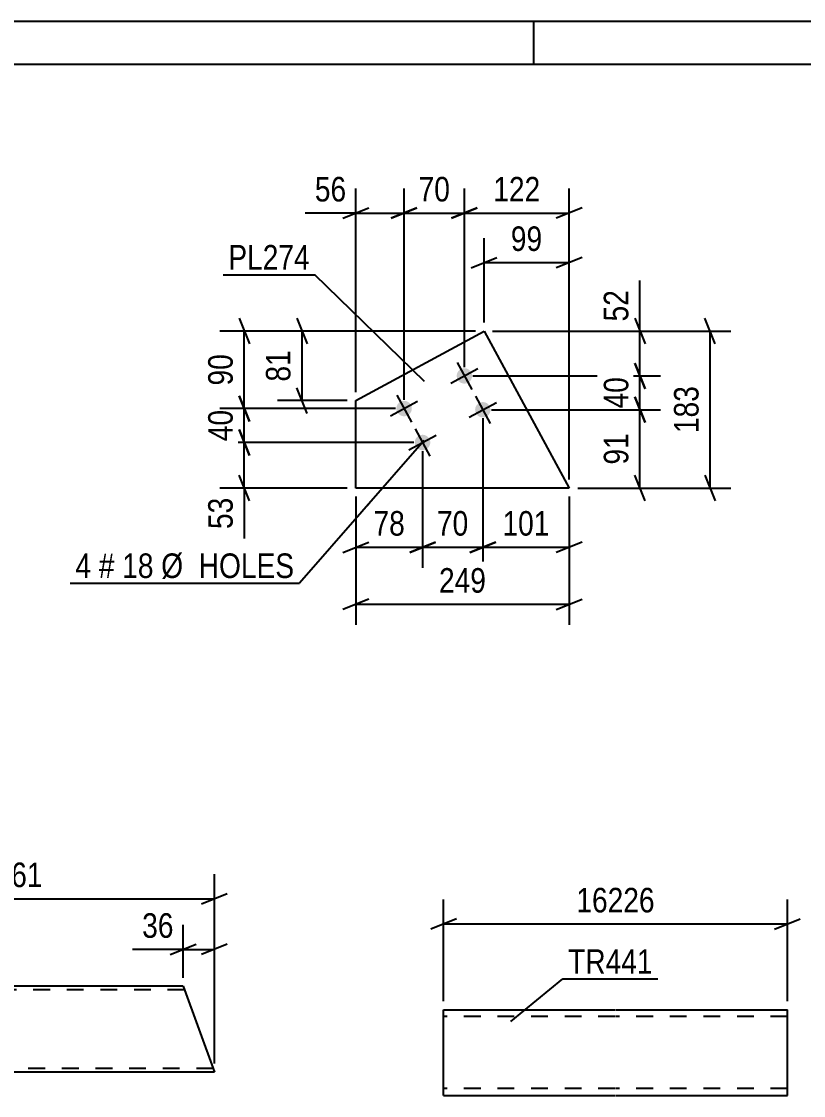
# Model space of a CAD drawing. Header units: millimetres. Extents: x 0 to 420, y 0 to 297.
# Drawn here: x 150.3 to 241.5, y 171.7 to 297 of the extents above; entities that cross this region are included whole.
import ezdxf

# ---------------------------------------------------------------- set-up
doc = ezdxf.new("R2010")
doc.units = ezdxf.units.MM
doc.linetypes.add('DXK_LINE_DOT2', pattern=[3.9198, 1.9599, -1.9599])
doc.styles.add('Arial Narrow', font='ARIALN.TTF', dxfattribs={"height": 0.2})

# ---------------------------------------------------------------- blocks, each defined once
blk = doc.blocks.new('Unknown-814409142-1135')
at = {"color": 5, "linetype": 'Continuous'}
for p, q in [((420, 297), (0, 297)), ((210, 292), (210, 297)), ((415, 292), (5, 292))]:
    blk.add_line(p, q, dxfattribs=at)
blk = doc.blocks.new('Part-814409142-1915 - 1899')
at = {"color": 2, "linetype": 'Continuous'}
for p, q in [((199.49, 180.15), (199.49, 181.75)), ((199.49, 181.75), (219.49, 181.75)), ((219.59, 181.75), (239.59, 181.75)), ((239.59, 171.75), (239.59, 181.75)), ((199.49, 171.75), (199.49, 180.15)), ((199.49, 171.75), (219.49, 171.75)), ((219.59, 171.75), (239.59, 171.75))]:
    blk.add_line(p, q, dxfattribs=at)
at = {"color": 7, "linetype": 'DXK_LINE_DOT2'}
for p, q in [((219.49, 180.95), (199.49, 180.95)), ((199.49, 180.15), (199.49, 180.76)), ((239.59, 180.95), (219.59, 180.95)), ((199.49, 172.55), (199.49, 172.61)), ((219.49, 172.55), (199.49, 172.55)), ((239.59, 172.55), (219.59, 172.55)), ((239.59, 171.75), (239.59, 171.87))]:
    blk.add_line(p, q, dxfattribs=at)
blk = doc.blocks.new('Bolt-814409142-2861 - 2859')
at = {"linetype": 'Continuous'}
for points in [[(202.7, 256.1, -1), (201.12, 255.24, -1)], [(195.67, 252.29, -1), (194.09, 251.43, -1)], [(204.85, 252.15, -1), (203.27, 251.29, -1)], [(197.82, 248.33, -1), (196.23, 247.47, -1)]]:
    blk.add_hatch(color=1, dxfattribs=at).paths.add_polyline_path(points)
at = {"color": 1, "linetype": 'Continuous'}
for p, q in [((201.05, 257.25), (202.77, 254.09)), ((200.33, 254.81), (203.49, 256.53)), ((194.02, 253.44), (195.74, 250.27)), ((203.2, 253.3), (204.92, 250.13)), ((193.3, 251), (196.46, 252.71)), ((202.47, 250.86), (205.64, 252.58)), ((196.17, 249.48), (197.88, 246.32)), ((195.44, 247.04), (198.61, 248.76))]:
    blk.add_line(p, q, dxfattribs=at)
blk = doc.blocks.new('Part-814409142-2876 - 2859')
at = {"color": 2, "linetype": 'Continuous'}
for p, q in [((189.25, 252.79), (204.2, 260.89)), ((204.2, 260.89), (214.13, 242.59)), ((189.25, 242.59), (189.25, 252.79)), ((214.13, 242.59), (189.25, 242.59))]:
    blk.add_line(p, q, dxfattribs=at)
blk = doc.blocks.new('Part-814409142-6579 - 6578')
at = {"color": 2, "linetype": 'Continuous'}
for p, q in [((149.01, 184.48), (125.37, 184.48)), ((128.99, 174.54), (125.37, 184.48)), ((169.11, 184.48), (149.11, 184.48)), ((169.11, 184.48), (172.75, 174.48)), ((129.01, 174.48), (128.99, 174.54)), ((149.01, 174.48), (129.01, 174.48)), ((172.75, 174.48), (149.11, 174.48))]:
    blk.add_line(p, q, dxfattribs=at)
at = {"color": 7, "linetype": 'DXK_LINE_DOT2'}
for p, q in [((149.01, 184.08), (125.52, 184.08)), ((169.26, 184.08), (149.11, 184.08)), ((128.86, 174.91), (128.83, 175)), ((128.87, 174.88), (128.86, 174.91)), ((149.01, 174.88), (128.87, 174.88)), ((172.61, 174.88), (149.11, 174.88)), ((172.6, 174.91), (172.57, 175)), ((172.61, 174.88), (172.6, 174.91))]:
    blk.add_line(p, q, dxfattribs=at)
blk = doc.blocks.new('StraightDimension-814409142-1923 - 1899')
at = {"color": 7, "linetype": 'Continuous'}
for p, q in [((199.49, 182.75), (199.49, 194.6)), ((239.59, 182.75), (239.59, 194.6)), ((200.99, 192.35), (197.99, 191.15)), ((199.49, 191.75), (239.59, 191.75)), ((238.09, 191.15), (241.09, 192.35))]:
    blk.add_line(p, q, dxfattribs=at)
at = {"color": 0}
blk.add_wipeout([(224.71, 192.5), (224.71, 196.7), (214.37, 196.7), (214.37, 192.5)], dxfattribs=at)
at = {"color": 3, "style": 'Arial Narrow'}
blk.add_text('16226', height=2.863, dxfattribs=at).set_placement((214.97, 193.1))
blk = doc.blocks.new('StraightDimension-814409142-2989 - 2859')
at = {"color": 7, "linetype": 'Continuous'}
for p, q in [((222.38, 260.89), (222.38, 266.8)), ((222.38, 260.89), (222.38, 266.8)), ((221.78, 262.39), (222.98, 259.39)), ((205.2, 260.89), (224.78, 260.89)), ((222.38, 255.67), (222.38, 260.89)), ((222.98, 254.17), (221.78, 257.17)), ((202.91, 255.67), (224.78, 255.67))]:
    blk.add_line(p, q, dxfattribs=at)
at = {"color": 0}
blk.add_wipeout([(221.63, 266.28), (217.43, 266.28), (217.43, 261.42), (221.63, 261.42)], dxfattribs=at)
at = {"color": 3, "style": 'Arial Narrow'}
blk.add_text('52', height=2.863, rotation=90.0002, dxfattribs=at).set_placement((221.03, 262.02))
blk = doc.blocks.new('StraightDimension-814409142-2888 - 2859')
at = {"color": 7, "linetype": 'Continuous'}
for p, q in [((194.88, 252.86), (194.88, 277.51)), ((201.91, 256.67), (201.91, 277.51)), ((193.38, 274.06), (196.38, 275.26)), ((194.88, 274.66), (201.91, 274.66)), ((203.41, 275.26), (200.41, 274.06))]:
    blk.add_line(p, q, dxfattribs=at)
at = {"color": 0}
blk.add_wipeout([(200.82, 275.41), (200.82, 279.61), (195.97, 279.61), (195.97, 275.41)], dxfattribs=at)
at = {"color": 3, "style": 'Arial Narrow'}
blk.add_text('70', height=2.863, dxfattribs=at).set_placement((196.57, 276.01))
blk = doc.blocks.new('StraightDimension-814409142-2907 - 2859')
at = {"color": 7, "linetype": 'Continuous'}
for p, q in [((197.03, 246.9), (197.03, 233.29)), ((189.25, 241.59), (189.25, 233.29)), ((187.75, 235.09), (190.75, 236.29)), ((189.25, 235.69), (197.03, 235.69)), ((198.53, 236.29), (195.53, 235.09))]:
    blk.add_line(p, q, dxfattribs=at)
at = {"color": 0}
blk.add_wipeout([(195.57, 236.44), (195.57, 240.64), (190.71, 240.64), (190.71, 236.44)], dxfattribs=at)
at = {"color": 3, "style": 'Arial Narrow'}
blk.add_text('78', height=2.863, dxfattribs=at).set_placement((191.31, 237.04))
blk = doc.blocks.new('StraightDimension-814409142-2878 - 2859')
at = {"color": 7, "linetype": 'Continuous'}
for p, q in [((189.25, 253.79), (189.25, 277.51)), ((194.88, 252.86), (194.88, 277.51)), ((189.25, 274.66), (183.35, 274.66)), ((189.25, 274.66), (183.35, 274.66)), ((187.75, 274.06), (190.75, 275.26)), ((189.25, 274.66), (194.88, 274.66)), ((196.38, 275.26), (193.38, 274.06))]:
    blk.add_line(p, q, dxfattribs=at)
at = {"color": 0}
blk.add_wipeout([(188.73, 275.41), (188.73, 279.61), (183.87, 279.61), (183.87, 275.41)], dxfattribs=at)
at = {"color": 3, "style": 'Arial Narrow'}
blk.add_text('56', height=2.863, dxfattribs=at).set_placement((184.47, 276.01))
blk = doc.blocks.new('StraightDimension-814409142-2898 - 2859')
at = {"color": 7, "linetype": 'Continuous'}
for p, q in [((201.91, 256.67), (201.91, 277.51)), ((214.13, 243.59), (214.13, 277.51)), ((200.41, 274.06), (203.41, 275.26)), ((201.91, 274.66), (214.13, 274.66)), ((215.63, 275.26), (212.63, 274.06))]:
    blk.add_line(p, q, dxfattribs=at)
at = {"color": 0}
blk.add_wipeout([(211.36, 275.41), (211.36, 279.61), (204.68, 279.61), (204.68, 275.41)], dxfattribs=at)
at = {"color": 3, "style": 'Arial Narrow'}
blk.add_text('122', height=2.863, dxfattribs=at).set_placement((205.28, 276.01))
blk = doc.blocks.new('StraightDimension-814409142-2913 - 2859')
at = {"color": 7, "linetype": 'Continuous'}
for p, q in [((204.06, 250.72), (204.06, 233.29)), ((197.03, 246.9), (197.03, 233.29)), ((195.53, 235.09), (198.53, 236.29)), ((197.03, 235.69), (204.06, 235.69)), ((205.56, 236.29), (202.56, 235.09))]:
    blk.add_line(p, q, dxfattribs=at)
at = {"color": 0}
blk.add_wipeout([(202.97, 236.44), (202.97, 240.64), (198.11, 240.64), (198.11, 236.44)], dxfattribs=at)
at = {"color": 3, "style": 'Arial Narrow'}
blk.add_text('70', height=2.863, dxfattribs=at).set_placement((198.71, 237.04))
blk = doc.blocks.new('StraightDimension-814409142-2921 - 2859')
at = {"color": 7, "linetype": 'Continuous'}
for p, q in [((204.06, 250.72), (204.06, 233.29)), ((214.13, 241.59), (214.13, 233.29)), ((202.56, 235.09), (205.56, 236.29)), ((204.06, 235.69), (214.13, 235.69)), ((215.63, 236.29), (212.63, 235.09))]:
    blk.add_line(p, q, dxfattribs=at)
at = {"color": 0}
blk.add_wipeout([(212.43, 236.44), (212.43, 240.64), (205.75, 240.64), (205.75, 236.44)], dxfattribs=at)
at = {"color": 3, "style": 'Arial Narrow'}
blk.add_text('101', height=2.863, dxfattribs=at).set_placement((206.35, 237.04))
blk = doc.blocks.new('StraightDimension-814409142-2928 - 2859')
at = {"color": 7, "linetype": 'Continuous'}
for p, q in [((231.17, 259.39), (229.97, 262.39)), ((205.2, 260.89), (232.97, 260.89)), ((230.57, 242.59), (230.57, 260.89)), ((229.97, 244.09), (231.17, 241.09)), ((215.13, 242.59), (232.97, 242.59))]:
    blk.add_line(p, q, dxfattribs=at)
at = {"color": 0}
blk.add_wipeout([(229.82, 255.09), (225.62, 255.09), (225.62, 248.4), (229.82, 248.4)], dxfattribs=at)
at = {"color": 3, "style": 'Arial Narrow'}
blk.add_text('183', height=2.863, rotation=90.0002, dxfattribs=at).set_placement((229.22, 249))
blk = doc.blocks.new('StraightDimension-814409142-2935 - 2859')
at = {"color": 7, "linetype": 'Continuous'}
for p, q in [((182.37, 262.39), (183.57, 259.39)), ((203.2, 260.89), (180.12, 260.89)), ((182.97, 252.79), (182.97, 260.89)), ((183.57, 251.29), (182.37, 254.29)), ((188.25, 252.79), (180.12, 252.79))]:
    blk.add_line(p, q, dxfattribs=at)
at = {"color": 0}
blk.add_wipeout([(182.22, 259.27), (178.02, 259.27), (178.02, 254.41), (182.22, 254.41)], dxfattribs=at)
at = {"color": 3, "style": 'Arial Narrow'}
blk.add_text('81', height=2.863, rotation=90.0002, dxfattribs=at).set_placement((181.62, 255.01))
blk = doc.blocks.new('StraightDimension-814409142-2944 - 2859')
at = {"color": 7, "linetype": 'Continuous'}
for p, q in [((189.25, 241.59), (189.25, 226.64)), ((214.13, 241.59), (214.13, 226.64)), ((190.75, 229.64), (187.75, 228.44)), ((212.63, 228.44), (215.63, 229.64)), ((189.25, 229.04), (214.13, 229.04))]:
    blk.add_line(p, q, dxfattribs=at)
at = {"color": 0}
blk.add_wipeout([(205.03, 229.79), (205.03, 233.99), (198.35, 233.99), (198.35, 229.79)], dxfattribs=at)
at = {"color": 3, "style": 'Arial Narrow'}
blk.add_text('249', height=2.863, dxfattribs=at).set_placement((198.95, 230.39))
blk = doc.blocks.new('StraightDimension-814409142-2949 - 2859')
at = {"color": 7, "linetype": 'Continuous'}
for p, q in [((204.2, 261.89), (204.2, 271.74)), ((214.13, 243.59), (214.13, 271.74)), ((202.7, 268.29), (205.7, 269.49)), ((215.63, 269.49), (212.63, 268.29)), ((204.2, 268.89), (214.13, 268.89))]:
    blk.add_line(p, q, dxfattribs=at)
at = {"color": 0}
blk.add_wipeout([(211.59, 269.64), (211.59, 273.84), (206.73, 273.84), (206.73, 269.64)], dxfattribs=at)
at = {"color": 3, "style": 'Arial Narrow'}
blk.add_text('99', height=2.863, dxfattribs=at).set_placement((207.33, 270.24))
blk = doc.blocks.new('StraightDimension-814409142-2958 - 2859')
at = {"color": 7, "linetype": 'Continuous'}
for p, q in [((175.64, 249.4), (176.84, 246.4)), ((196.03, 247.9), (173.39, 247.9)), ((176.24, 242.59), (176.24, 247.9)), ((176.84, 241.09), (175.64, 244.09)), ((188.25, 242.59), (173.39, 242.59)), ((176.24, 242.59), (176.24, 236.69)), ((176.24, 242.59), (176.24, 236.69))]:
    blk.add_line(p, q, dxfattribs=at)
at = {"color": 0}
blk.add_wipeout([(175.49, 242.07), (171.29, 242.07), (171.29, 237.21), (175.49, 237.21)], dxfattribs=at)
at = {"color": 3, "style": 'Arial Narrow'}
blk.add_text('53', height=2.863, rotation=90.0002, dxfattribs=at).set_placement((174.89, 237.81))
blk = doc.blocks.new('StraightDimension-814409142-2964 - 2859')
at = {"color": 7, "linetype": 'Continuous'}
for p, q in [((175.64, 253.36), (176.84, 250.36)), ((193.88, 251.86), (173.39, 251.86)), ((176.24, 247.9), (176.24, 251.86)), ((176.84, 246.4), (175.64, 249.4)), ((196.03, 247.9), (173.39, 247.9))]:
    blk.add_line(p, q, dxfattribs=at)
at = {"color": 0}
blk.add_wipeout([(175.49, 252.31), (171.29, 252.31), (171.29, 247.45), (175.49, 247.45)], dxfattribs=at)
at = {"color": 3, "style": 'Arial Narrow'}
blk.add_text('40', height=2.863, rotation=90.0002, dxfattribs=at).set_placement((174.89, 248.05))
blk = doc.blocks.new('StraightDimension-814409142-2972 - 2859')
at = {"color": 7, "linetype": 'Continuous'}
for p, q in [((175.64, 262.39), (176.84, 259.39)), ((203.2, 260.89), (173.39, 260.89)), ((176.24, 251.86), (176.24, 260.89)), ((176.84, 250.36), (175.64, 253.36)), ((193.88, 251.86), (173.39, 251.86))]:
    blk.add_line(p, q, dxfattribs=at)
at = {"color": 0}
blk.add_wipeout([(175.49, 258.8), (171.29, 258.8), (171.29, 253.95), (175.49, 253.95)], dxfattribs=at)
at = {"color": 3, "style": 'Arial Narrow'}
blk.add_text('90', height=2.863, rotation=90.0002, dxfattribs=at).set_placement((174.89, 254.55))
blk = doc.blocks.new('StraightDimension-814409142-2981 - 2859')
at = {"color": 7, "linetype": 'Continuous'}
for p, q in [((221.78, 257.17), (222.98, 254.17)), ((202.91, 255.67), (224.78, 255.67)), ((222.38, 251.72), (222.38, 255.67)), ((222.98, 250.22), (221.78, 253.22)), ((205.06, 251.72), (224.78, 251.72))]:
    blk.add_line(p, q, dxfattribs=at)
at = {"color": 0}
blk.add_wipeout([(221.63, 256.12), (217.43, 256.12), (217.43, 251.27), (221.63, 251.27)], dxfattribs=at)
at = {"color": 3, "style": 'Arial Narrow'}
blk.add_text('40', height=2.863, rotation=90.0002, dxfattribs=at).set_placement((221.03, 251.87))
blk = doc.blocks.new('StraightDimension-814409142-2997 - 2859')
at = {"color": 7, "linetype": 'Continuous'}
for p, q in [((221.78, 253.22), (222.98, 250.22)), ((205.06, 251.72), (224.78, 251.72)), ((222.38, 242.59), (222.38, 251.72)), ((222.98, 241.09), (221.78, 244.09)), ((215.13, 242.59), (224.78, 242.59))]:
    blk.add_line(p, q, dxfattribs=at)
at = {"color": 0}
blk.add_wipeout([(221.63, 249.58), (217.43, 249.58), (217.43, 244.73), (221.63, 244.73)], dxfattribs=at)
at = {"color": 3, "style": 'Arial Narrow'}
blk.add_text('91', height=2.863, rotation=90.0002, dxfattribs=at).set_placement((221.03, 245.33))
blk = doc.blocks.new('StraightDimension-814409142-6741 - 6578')
at = {"color": 7, "linetype": 'Continuous'}
for p, q in [((125.37, 185.48), (125.37, 197.55)), ((172.75, 175.48), (172.75, 197.55)), ((126.87, 195.3), (123.87, 194.1)), ((125.37, 194.7), (172.75, 194.7)), ((171.25, 194.1), (174.25, 195.3))]:
    blk.add_line(p, q, dxfattribs=at)
at = {"color": 0}
blk.add_wipeout([(153.32, 195.45), (153.32, 199.65), (144.81, 199.65), (144.81, 195.45)], dxfattribs=at)
at = {"color": 3, "style": 'Arial Narrow'}
blk.add_text('3261', height=2.863, dxfattribs=at).set_placement((145.41, 196.05))
blk = doc.blocks.new('StraightDimension-814409142-6725 - 6578')
at = {"color": 7, "linetype": 'Continuous'}
for p, q in [((169.11, 185.48), (169.11, 191.64)), ((172.75, 175.48), (172.75, 191.64)), ((167.61, 188.19), (170.61, 189.39)), ((174.25, 189.39), (171.25, 188.19)), ((169.11, 188.79), (163.21, 188.79)), ((169.11, 188.79), (163.21, 188.79)), ((169.11, 188.79), (172.75, 188.79))]:
    blk.add_line(p, q, dxfattribs=at)
at = {"color": 0}
blk.add_wipeout([(168.59, 189.54), (168.59, 193.74), (163.73, 193.74), (163.73, 189.54)], dxfattribs=at)
at = {"color": 3, "style": 'Arial Narrow'}
blk.add_text('36', height=2.863, dxfattribs=at).set_placement((164.33, 190.14))
blk = doc.blocks.new('Mark-814409142-1911 - 1899')
at = {"color": 0}
blk.add_wipeout([(223.87, 185.94), (223.87, 188.94), (214.01, 188.94), (214.01, 185.94)], dxfattribs=at)
blk.add_wipeout([(223.87, 185.94), (223.87, 188.94), (214.01, 188.94), (214.01, 185.94)], dxfattribs=at)
at = {"color": 30, "linetype": 'Continuous'}
for p, q in [((207.31, 180.38), (213.41, 185.34)), ((213.41, 185.34), (224.47, 185.34))]:
    blk.add_line(p, q, dxfattribs=at)
at = {"color": 3, "style": 'Arial Narrow'}
blk.add_text('TR441', height=2.863, dxfattribs=at).set_placement((214.01, 185.94))
blk = doc.blocks.new('Mark-814409142-2872 - 2859')
at = {"color": 0}
blk.add_wipeout([(183.88, 268.07), (183.88, 271.07), (174.38, 271.07), (174.38, 268.07)], dxfattribs=at)
blk.add_wipeout([(183.88, 268.07), (183.88, 271.07), (174.38, 271.07), (174.38, 268.07)], dxfattribs=at)
at = {"color": 30, "linetype": 'Continuous'}
for p in [(173.78, 267.47), (197.24, 255.01)]:
    blk.add_line(p, (184.48, 267.47), dxfattribs=at)
at = {"color": 3, "style": 'Arial Narrow'}
blk.add_text('PL274', height=2.863, dxfattribs=at).set_placement((174.38, 268.07))
blk = doc.blocks.new('Mark-814409142-7665 - 2859')
at = {"color": 0}
for points in [[(158.37, 232.1), (158.37, 235.1), (156.54, 235.1), (156.54, 232.1)], [(161.1, 232.1), (161.1, 235.1), (159.27, 235.1), (159.27, 232.1)], [(165.65, 232.1), (165.65, 235.1), (162, 235.1), (162, 232.1)], [(182.08, 232.1), (182.08, 235.1), (166.55, 235.1), (166.55, 232.1)]]:
    blk.add_wipeout(points, dxfattribs=at)
for points in [[(158.37, 232.1), (158.37, 235.1), (156.54, 235.1), (156.54, 232.1)], [(161.1, 232.1), (161.1, 235.1), (159.27, 235.1), (159.27, 232.1)], [(165.65, 232.1), (165.65, 235.1), (162, 235.1), (162, 232.1)], [(182.08, 232.1), (182.08, 235.1), (166.55, 235.1), (166.55, 232.1)]]:
    blk.add_wipeout(points, dxfattribs=at)
at = {"color": 7, "linetype": 'Continuous'}
for p in [(197.22, 248.12), (155.94, 231.5)]:
    blk.add_line(p, (182.68, 231.5), dxfattribs=at)
at = {"color": 3, "style": 'Arial Narrow'}
for s, height, p in [('4', 2.86, (156.54, 232.1)), ('#', 2.86, (159.27, 232.1)), ('18', 2.863, (162, 232.1)), ('Ø  HOLES', 2.863, (166.55, 232.1))]:
    blk.add_text(s, height=height, dxfattribs=at).set_placement(p)

msp = doc.modelspace()

# ---------------------------------------------------------------- block references
for name in ['Unknown-814409142-1135', 'Part-814409142-2876 - 2859', 'Bolt-814409142-2861 - 2859', 'Part-814409142-6579 - 6578', 'Part-814409142-1915 - 1899']:
    msp.add_blockref(name, (0, 0))

# ---------------------------------------------------------------- next in the draw order: block references
for name in ['StraightDimension-814409142-2989 - 2859', 'StraightDimension-814409142-2907 - 2859', 'StraightDimension-814409142-6741 - 6578', 'StraightDimension-814409142-1923 - 1899']:
    msp.add_blockref(name, (0, 0))

# ---------------------------------------------------------------- next in the draw order: block references
for name in ['StraightDimension-814409142-2888 - 2859', 'StraightDimension-814409142-6725 - 6578', 'Mark-814409142-1911 - 1899']:
    msp.add_blockref(name, (0, 0))

# ---------------------------------------------------------------- next in the draw order: block references
for name in ['StraightDimension-814409142-2878 - 2859', 'StraightDimension-814409142-2898 - 2859']:
    msp.add_blockref(name, (0, 0))

# ---------------------------------------------------------------- next in the draw order: block references
msp.add_blockref('StraightDimension-814409142-2913 - 2859', (0, 0))

# ---------------------------------------------------------------- next in the draw order: block references
msp.add_blockref('StraightDimension-814409142-2921 - 2859', (0, 0))

# ---------------------------------------------------------------- next in the draw order: block references
for name in ['StraightDimension-814409142-2935 - 2859', 'StraightDimension-814409142-2928 - 2859']:
    msp.add_blockref(name, (0, 0))

# ---------------------------------------------------------------- next in the draw order: block references
for name in ['StraightDimension-814409142-2949 - 2859', 'StraightDimension-814409142-2944 - 2859']:
    msp.add_blockref(name, (0, 0))

# ---------------------------------------------------------------- next in the draw order: block references
msp.add_blockref('StraightDimension-814409142-2958 - 2859', (0, 0))

# ---------------------------------------------------------------- next in the draw order: block references
msp.add_blockref('StraightDimension-814409142-2964 - 2859', (0, 0))

# ---------------------------------------------------------------- next in the draw order: block references
for name in ['StraightDimension-814409142-2972 - 2859', 'Mark-814409142-7665 - 2859']:
    msp.add_blockref(name, (0, 0))

# ---------------------------------------------------------------- next in the draw order: block references
for name in ['Mark-814409142-2872 - 2859', 'StraightDimension-814409142-2981 - 2859']:
    msp.add_blockref(name, (0, 0))

# ---------------------------------------------------------------- next in the draw order: block references
msp.add_blockref('StraightDimension-814409142-2997 - 2859', (0, 0))

doc.saveas('drawing.dxf')
